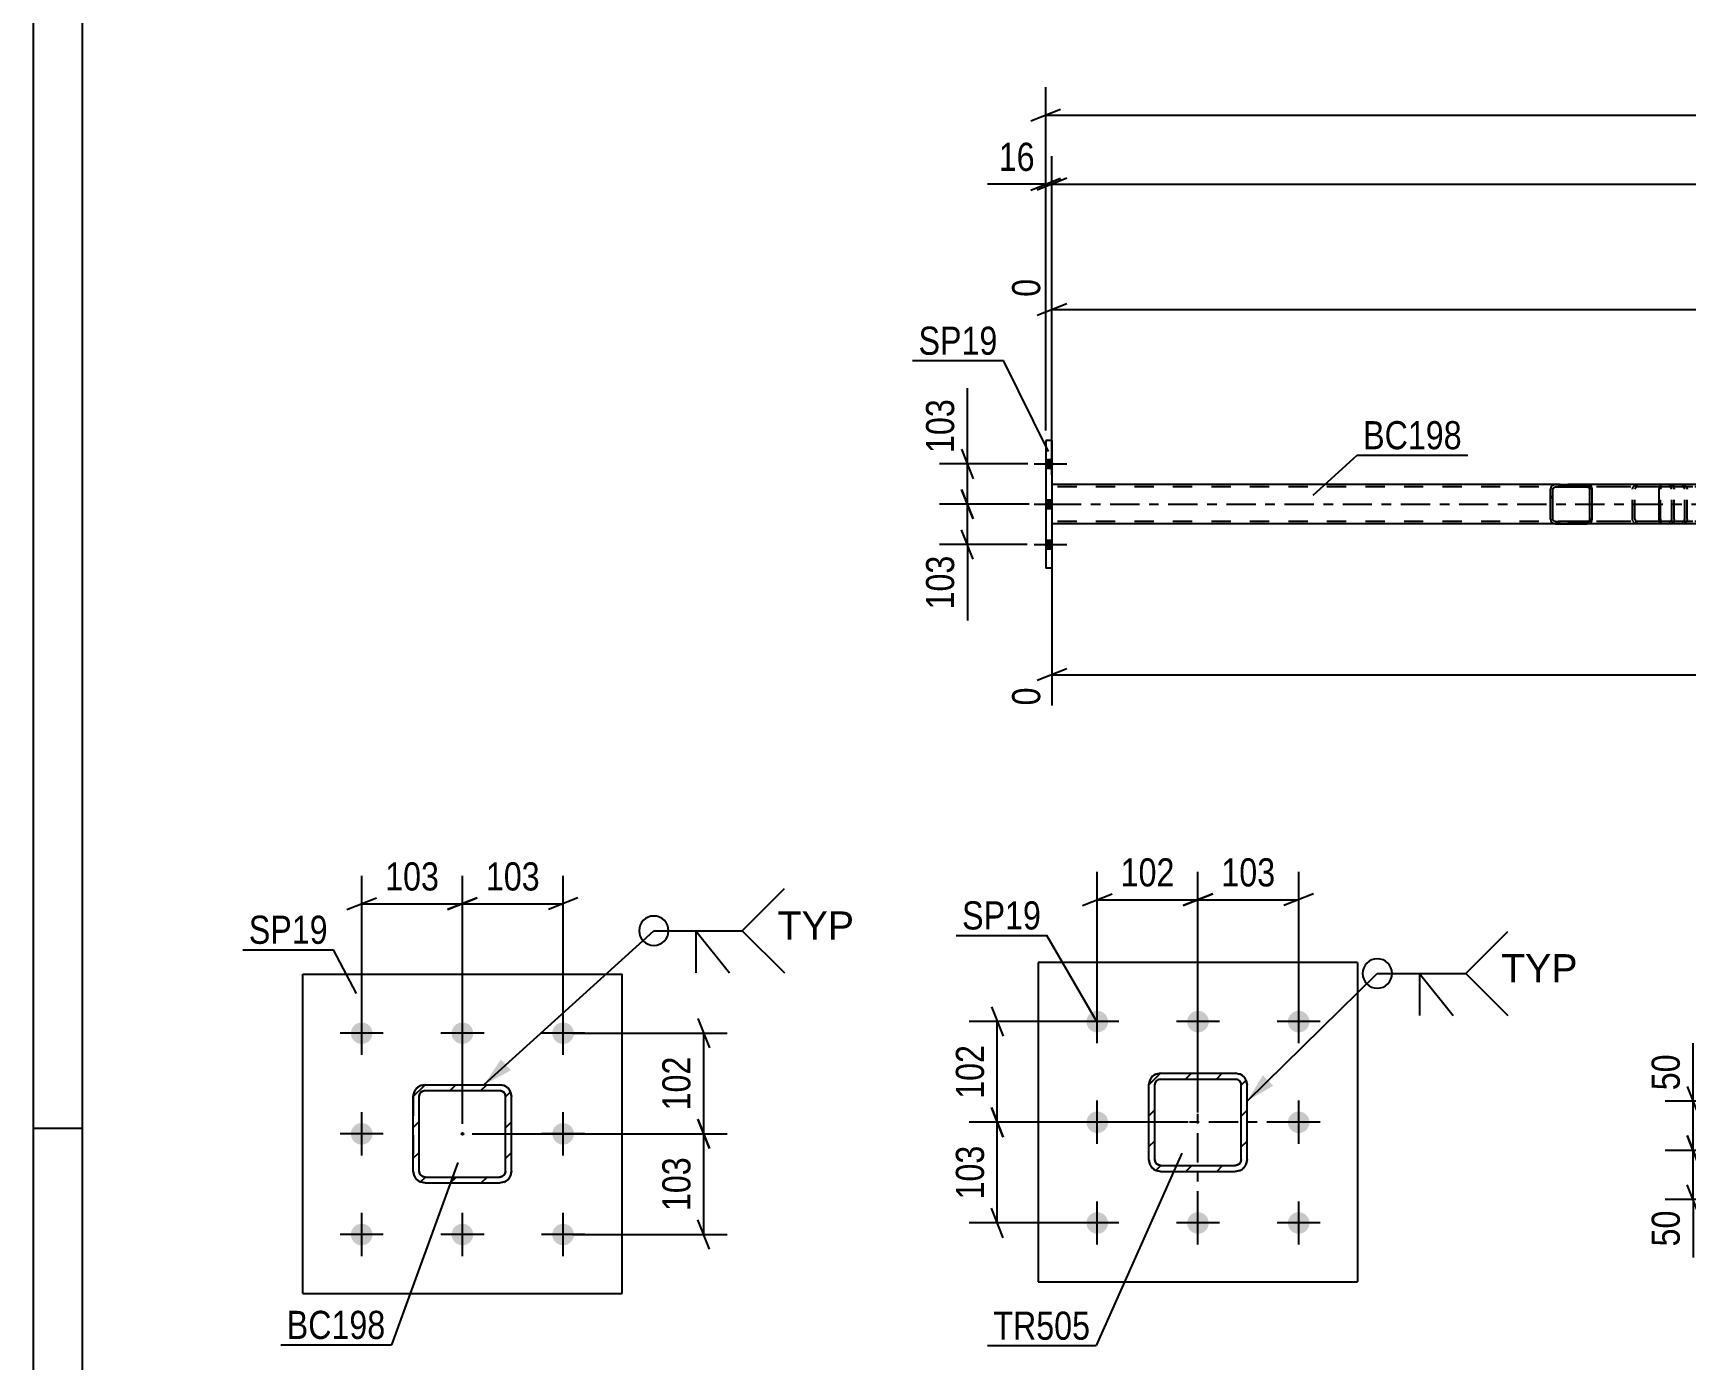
# Model space of a CAD drawing. Header units: millimetres. Extents: x 0 to 841, y 0 to 594.
# Drawn here: x 0 to 168.2, y 125.5 to 260.5 of the extents above; entities that cross this region are included whole.
import ezdxf

# ---------------------------------------------------------------- set-up
doc = ezdxf.new("R2010")
doc.units = ezdxf.units.MM
doc.linetypes.add('DXK_LINE_DOT2', pattern=[3.9198, 1.9599, -1.9599])
doc.linetypes.add('DXK_LINE_DOT3', pattern=[5.9187, 2.979, -0.9799, 0.9799, -0.9799])
doc.styles.add('Arial', font='ARIAL.TTF', dxfattribs={"height": 0.2})
doc.styles.add('Arial Narrow', font='ARIALN.TTF', dxfattribs={"height": 0.2})

# ---------------------------------------------------------------- blocks, each defined once
blk = doc.blocks.new('Unknown-122573795-1133')
at = {"color": 5, "linetype": 'Continuous'}
for p, q in [((0, 594), (0, 0)), ((5, 589), (5, 5)), ((5, 149), (0, 149))]:
    blk.add_line(p, q, dxfattribs=at)
blk = doc.blocks.new('Bolt-122573795-6819 - 6736')
at = {"linetype": 'Continuous'}
for points in [[(108.32, 158.8, -1), (108.32, 161, -1)], [(118.57, 158.8, -1), (118.57, 161, -1)], [(128.82, 158.8, -1), (128.82, 161, -1)], [(108.32, 148.55, -1), (108.32, 150.75, -1)], [(128.82, 148.55, -1), (128.82, 150.75, -1)], [(108.32, 138.3, -1), (108.32, 140.5, -1)], [(118.57, 138.3, -1), (118.57, 140.5, -1)], [(128.82, 138.3, -1), (128.82, 140.5, -1)]]:
    blk.add_hatch(color=1, dxfattribs=at).paths.add_polyline_path(points)
at = {"color": 1, "linetype": 'Continuous'}
for p, q in [((108.32, 157.7), (108.32, 162.1)), ((118.57, 157.7), (118.57, 162.1)), ((128.82, 157.7), (128.82, 162.1)), ((110.52, 159.9), (106.12, 159.9)), ((120.77, 159.9), (116.37, 159.9)), ((131.02, 159.9), (126.62, 159.9)), ((108.32, 147.45), (108.32, 151.85)), ((128.82, 147.45), (128.82, 151.85)), ((110.52, 149.65), (106.12, 149.65)), ((131.02, 149.65), (126.62, 149.65)), ((108.32, 137.2), (108.32, 141.6)), ((118.57, 137.2), (118.57, 141.6)), ((128.82, 137.2), (128.82, 141.6)), ((110.52, 139.4), (106.12, 139.4)), ((120.77, 139.4), (116.37, 139.4)), ((131.02, 139.4), (126.62, 139.4))]:
    blk.add_line(p, q, dxfattribs=at)
blk = doc.blocks.new('Part-122573795-6775 - 6736')
at = {"linetype": 'Continuous'}
h = blk.add_hatch(dxfattribs=at)
h.set_pattern_fill('', scale=0.7, style=0, pattern_type=0)
h.set_pattern_definition([(45, (114.7653, 154.6534), (-1.57154, 1.57154), [])])
h.paths.add_polyline_path([(122.37, 154.65), (114.77, 154.65), (114.31, 154.56), (113.92, 154.3), (113.66, 153.91), (113.57, 153.45), (113.57, 145.85), (113.66, 145.39), (113.92, 145), (114.31, 144.74), (114.77, 144.65), (122.37, 144.65), (122.82, 144.74), (123.21, 145), (123.47, 145.39), (123.57, 145.85), (123.57, 153.45), (123.47, 153.91), (123.21, 154.3), (122.82, 154.56)])
h.paths.add_polyline_path([(122.92, 153.68), (122.97, 153.45), (122.97, 145.85), (122.92, 145.62), (122.79, 145.43), (122.59, 145.3), (122.37, 145.25), (114.77, 145.25), (114.54, 145.3), (114.34, 145.43), (114.21, 145.62), (114.17, 145.85), (114.17, 153.45), (114.21, 153.68), (114.34, 153.88), (114.54, 154.01), (114.77, 154.05), (122.37, 154.05), (122.59, 154.01), (122.79, 153.88)])
at = {"color": 7, "linetype": 'DXK_LINE_DOT3'}
for p, q in [((118.57, 139.65), (118.57, 159.65)), ((128.57, 149.65), (108.57, 149.65))]:
    blk.add_line(p, q, dxfattribs=at)
at = {"color": 7, "linetype": 'DXK_LINE_DOT2'}
for p, q in [((113.57, 153.45), (113.66, 153.91)), ((113.57, 145.85), (113.57, 153.45)), ((114.21, 153.68), (114.17, 153.45)), ((114.17, 145.85), (114.17, 153.45)), ((114.34, 153.88), (114.21, 153.68)), ((114.31, 154.56), (114.77, 154.65)), ((114.54, 154.01), (114.34, 153.88)), ((114.77, 154.05), (114.54, 154.01)), ((114.77, 154.65), (122.37, 154.65)), ((114.77, 154.05), (122.37, 154.05)), ((122.37, 154.65), (122.82, 154.56)), ((122.59, 154.01), (122.37, 154.05)), ((122.79, 153.88), (122.59, 154.01)), ((122.92, 153.68), (122.79, 153.88)), ((122.97, 153.45), (122.92, 153.68)), ((122.97, 145.85), (122.97, 153.45)), ((123.47, 153.91), (123.57, 153.45)), ((123.57, 145.85), (123.57, 153.45)), ((113.66, 145.39), (113.57, 145.85)), ((114.17, 145.85), (114.21, 145.62)), ((114.21, 145.62), (114.34, 145.43)), ((114.77, 144.65), (114.31, 144.74)), ((114.34, 145.43), (114.54, 145.3)), ((114.54, 145.3), (114.77, 145.25)), ((114.77, 145.25), (122.37, 145.25)), ((122.37, 145.25), (122.59, 145.3)), ((122.82, 144.74), (122.37, 144.65)), ((122.59, 145.3), (122.79, 145.43)), ((122.79, 145.43), (122.92, 145.62)), ((122.92, 145.62), (122.97, 145.85)), ((123.57, 145.85), (123.47, 145.39)), ((114.77, 144.65), (122.37, 144.65))]:
    blk.add_line(p, q, dxfattribs=at)
at = {"color": 2, "linetype": 'Continuous'}
for p, q in [((113.66, 153.91), (113.57, 153.45)), ((113.57, 145.85), (113.57, 153.45)), ((114.17, 153.45), (114.21, 153.68)), ((114.17, 145.85), (114.17, 153.45)), ((114.21, 153.68), (114.34, 153.88)), ((114.77, 154.65), (114.31, 154.56)), ((114.34, 153.88), (114.54, 154.01)), ((114.54, 154.01), (114.77, 154.05)), ((114.77, 154.65), (122.37, 154.65)), ((114.77, 154.05), (122.37, 154.05)), ((122.82, 154.56), (122.37, 154.65)), ((122.37, 154.05), (122.59, 154.01)), ((122.59, 154.01), (122.79, 153.88)), ((122.79, 153.88), (122.92, 153.68)), ((122.92, 153.68), (122.97, 153.45)), ((122.97, 145.85), (122.97, 153.45)), ((123.57, 153.45), (123.47, 153.91)), ((123.57, 145.85), (123.57, 153.45)), ((113.57, 145.85), (113.66, 145.39)), ((114.21, 145.62), (114.17, 145.85)), ((114.34, 145.43), (114.21, 145.62)), ((114.31, 144.74), (114.77, 144.65)), ((114.54, 145.3), (114.34, 145.43)), ((114.77, 145.25), (114.54, 145.3)), ((114.77, 145.25), (122.37, 145.25)), ((122.59, 145.3), (122.37, 145.25)), ((122.37, 144.65), (122.82, 144.74)), ((122.79, 145.43), (122.59, 145.3)), ((122.92, 145.62), (122.79, 145.43)), ((122.97, 145.85), (122.92, 145.62)), ((123.47, 145.39), (123.57, 145.85)), ((114.77, 144.65), (122.37, 144.65))]:
    blk.add_line(p, q, dxfattribs=at)
at = {"color": 7, "linetype": 'DXK_LINE_DOT2'}
for centre, start, end in [((114.77, 153.45), 112.5, 157.5), ((122.37, 153.45), 22.5, 67.5), ((114.77, 145.85), 202.5, 247.5), ((122.37, 145.85), 292.5, 337.5)]:
    blk.add_arc(centre, 1.2, start, end, dxfattribs=at)
at = {"color": 2, "linetype": 'Continuous'}
for centre, start, end in [((114.77, 153.45), 112.5, 157.5), ((122.37, 153.45), 22.5, 67.5), ((114.77, 145.85), 202.5, 247.5), ((122.37, 145.85), 292.5, 337.5)]:
    blk.add_arc(centre, 1.2, start, end, dxfattribs=at)
blk = doc.blocks.new('Part-122573795-6868 - 6736')
at = {"color": 2, "linetype": 'Continuous'}
for p, q in [((134.82, 165.9), (102.32, 165.9)), ((102.32, 165.9), (102.32, 133.4)), ((134.82, 165.9), (134.82, 133.4)), ((102.32, 133.4), (134.82, 133.4))]:
    blk.add_line(p, q, dxfattribs=at)
blk = doc.blocks.new('Part-122573795-2790 - 2759')
at = {"color": 2, "linetype": 'Continuous'}
for p, q in [((154.96, 214.57), (103.71, 214.57)), ((154.96, 210.57), (103.71, 210.57))]:
    blk.add_line(p, q, dxfattribs=at)
at = {"color": 7, "linetype": 'DXK_LINE_DOT2'}
for p, q in [((103.71, 214.57), (103.71, 210.57)), ((772.59, 214.33), (103.71, 214.33)), ((175.02, 214.57), (154.96, 214.57)), ((772.59, 210.81), (103.71, 210.81)), ((175.02, 210.57), (154.96, 210.57))]:
    blk.add_line(p, q, dxfattribs=at)
at = {"color": 7, "linetype": 'DXK_LINE_DOT3'}
blk.add_line((103.71, 212.57), (772.59, 212.57), dxfattribs=at)
blk = doc.blocks.new('Part-122573795-2824 - 2759')
at = {"linetype": 'Continuous'}
h = blk.add_hatch(dxfattribs=at)
h.set_pattern_fill('', scale=0.7, style=0, pattern_type=0)
h.set_pattern_definition([(45, (158.6644, 214.2696), (-1.57154, 1.57154), [])])
h.paths.add_polyline_path([(158.7, 214.09), (158.66, 214.27), (158.55, 214.43), (158.39, 214.53), (158.19, 214.57), (154.96, 214.57), (154.76, 214.53), (154.6, 214.43), (154.49, 214.27), (154.45, 214.09), (154.45, 211.05), (154.49, 210.86), (154.6, 210.71), (154.76, 210.6), (154.96, 210.57), (158.19, 210.57), (158.39, 210.6), (158.55, 210.71), (158.66, 210.86), (158.7, 211.05)])
h.paths.add_polyline_path([(158.43, 210.95), (158.37, 210.88), (158.29, 210.82), (158.19, 210.81), (154.96, 210.81), (154.86, 210.82), (154.78, 210.88), (154.72, 210.95), (154.7, 211.05), (154.7, 214.09), (154.72, 214.18), (154.78, 214.26), (154.86, 214.31), (154.96, 214.33), (158.19, 214.33), (158.29, 214.31), (158.37, 214.26), (158.43, 214.18), (158.45, 214.09), (158.45, 211.05)])
at = {"color": 2, "linetype": 'Continuous'}
for p, q in [((154.49, 214.27), (154.45, 214.09)), ((154.45, 211.05), (154.45, 214.09)), ((154.7, 214.09), (154.72, 214.18)), ((154.7, 211.05), (154.7, 214.09)), ((154.72, 214.18), (154.78, 214.26)), ((154.96, 214.57), (154.76, 214.53)), ((154.78, 214.26), (154.86, 214.31)), ((154.86, 214.31), (154.96, 214.33)), ((154.96, 214.57), (158.19, 214.57)), ((154.96, 214.33), (158.19, 214.33)), ((165.78, 214.57), (158.19, 214.57)), ((158.39, 214.53), (158.19, 214.57)), ((158.19, 214.33), (158.29, 214.31)), ((158.29, 214.31), (158.37, 214.26)), ((158.37, 214.26), (158.43, 214.18)), ((158.43, 214.18), (158.45, 214.09)), ((158.45, 211.05), (158.45, 214.09)), ((158.7, 214.09), (158.66, 214.27)), ((158.7, 211.05), (158.7, 214.09)), ((154.45, 211.05), (154.49, 210.86)), ((154.72, 210.95), (154.7, 211.05)), ((154.78, 210.88), (154.72, 210.95)), ((154.76, 210.6), (154.96, 210.57)), ((154.86, 210.82), (154.78, 210.88)), ((154.96, 210.81), (154.86, 210.82)), ((154.96, 210.81), (158.19, 210.81)), ((154.96, 210.57), (158.19, 210.57)), ((158.29, 210.82), (158.19, 210.81)), ((158.19, 210.57), (158.39, 210.6)), ((165.78, 210.57), (158.19, 210.57)), ((158.37, 210.88), (158.29, 210.82)), ((158.43, 210.95), (158.37, 210.88)), ((158.45, 211.05), (158.43, 210.95)), ((158.66, 210.86), (158.7, 211.05))]:
    blk.add_line(p, q, dxfattribs=at)
at = {"color": 7, "linetype": 'DXK_LINE_DOT2'}
for p, q in [((158.19, 214.57), (154.96, 214.57)), ((166.54, 214.33), (154.96, 214.33)), ((162.8, 214.09), (162.83, 214.27)), ((162.8, 211.05), (162.8, 214.09)), ((163.07, 214.18), (163.05, 214.09)), ((163.05, 211.05), (163.05, 214.09)), ((163.13, 214.26), (163.07, 214.18)), ((163.11, 214.53), (163.31, 214.57)), ((163.21, 214.31), (163.13, 214.26)), ((163.31, 214.33), (163.21, 214.31)), ((166.54, 214.57), (163.31, 214.57)), ((166.54, 214.57), (166.74, 214.53)), ((166.64, 214.31), (166.54, 214.33)), ((166.72, 214.26), (166.64, 214.31)), ((166.78, 214.18), (166.72, 214.26)), ((166.8, 214.09), (166.78, 214.18)), ((166.8, 211.05), (166.8, 214.09)), ((167.01, 214.27), (167.05, 214.09)), ((167.05, 211.05), (167.05, 214.09)), ((166.54, 210.81), (154.96, 210.81)), ((158.19, 210.57), (154.96, 210.57)), ((162.83, 210.86), (162.8, 211.05)), ((163.05, 211.05), (163.07, 210.95)), ((163.07, 210.95), (163.13, 210.88)), ((163.31, 210.57), (163.11, 210.6)), ((163.13, 210.88), (163.21, 210.82)), ((163.21, 210.82), (163.31, 210.81)), ((166.54, 210.57), (163.31, 210.57)), ((166.54, 210.81), (166.64, 210.82)), ((166.74, 210.6), (166.54, 210.57)), ((166.64, 210.82), (166.72, 210.88)), ((166.72, 210.88), (166.78, 210.95)), ((166.78, 210.95), (166.8, 211.05)), ((167.05, 211.05), (167.01, 210.86))]:
    blk.add_line(p, q, dxfattribs=at)
at = {"color": 2, "linetype": 'Continuous'}
for centre, start, end in [((154.94, 214.07), 110.7584, 155.6801), ((158.21, 214.07), 24.32, 69.2417), ((154.94, 211.07), 204.32, 249.2417), ((158.21, 211.07), 290.7584, 335.6801)]:
    blk.add_arc(centre, 0.496, start, end, dxfattribs=at)
at = {"color": 7, "linetype": 'DXK_LINE_DOT2'}
for centre, start, end in [((163.29, 214.07), 110.7584, 155.6801), ((166.56, 214.07), 24.32, 69.2417), ((163.29, 211.07), 204.32, 249.2417), ((166.56, 211.07), 290.7584, 335.6801)]:
    blk.add_arc(centre, 0.496, start, end, dxfattribs=at)
blk = doc.blocks.new('Part-122573795-2825 - 2759')
at = {"linetype": 'Continuous'}
h = blk.add_hatch(dxfattribs=at)
h.set_pattern_fill('', scale=0.7, style=0, pattern_type=0)
h.set_pattern_definition([(45, (175.4818, 214.2696), (-1.57154, 1.57154), [])])
h.paths.add_polyline_path([(175.52, 214.09), (175.48, 214.27), (175.37, 214.43), (175.21, 214.53), (175.02, 214.57), (171.83, 214.57), (171.64, 214.53), (171.48, 214.43), (171.37, 214.27), (171.33, 214.09), (171.33, 211.05), (171.37, 210.86), (171.48, 210.71), (171.64, 210.6), (171.83, 210.57), (175.02, 210.57), (175.21, 210.6), (175.37, 210.71), (175.48, 210.86), (175.52, 211.05)])
h.paths.add_polyline_path([(175.25, 210.95), (175.2, 210.88), (175.11, 210.82), (175.02, 210.81), (171.83, 210.81), (171.74, 210.82), (171.66, 210.88), (171.6, 210.95), (171.58, 211.05), (171.58, 214.09), (171.6, 214.18), (171.66, 214.26), (171.74, 214.31), (171.83, 214.33), (175.02, 214.33), (175.11, 214.31), (175.2, 214.26), (175.25, 214.18), (175.27, 214.09), (175.27, 211.05)])
at = {"color": 2, "linetype": 'Continuous'}
for p, q in [((165.51, 214.09), (165.53, 214.27)), ((165.51, 211.05), (165.51, 214.09)), ((165.53, 214.27), (165.58, 214.43)), ((165.58, 214.43), (165.67, 214.53)), ((165.67, 214.53), (165.78, 214.57)), ((171.83, 214.57), (165.78, 214.57)), ((171.37, 214.27), (171.33, 214.09)), ((171.33, 211.05), (171.33, 214.09)), ((171.58, 214.09), (171.6, 214.18)), ((171.58, 211.05), (171.58, 214.09)), ((171.6, 214.18), (171.66, 214.26)), ((171.83, 214.57), (171.64, 214.53)), ((171.66, 214.26), (171.74, 214.31)), ((171.74, 214.31), (171.83, 214.33)), ((171.83, 214.57), (175.02, 214.57)), ((171.83, 214.33), (175.02, 214.33)), ((175.21, 214.53), (175.02, 214.57)), ((175.02, 214.33), (175.11, 214.31)), ((175.11, 214.31), (175.2, 214.26)), ((175.2, 214.26), (175.25, 214.18)), ((175.25, 214.18), (175.27, 214.09)), ((175.27, 211.05), (175.27, 214.09)), ((175.52, 214.09), (175.48, 214.27)), ((175.52, 211.05), (175.52, 214.09)), ((165.53, 210.86), (165.51, 211.05)), ((165.58, 210.71), (165.53, 210.86)), ((165.67, 210.6), (165.58, 210.71)), ((165.78, 210.57), (165.67, 210.6)), ((171.83, 210.57), (165.78, 210.57)), ((171.33, 211.05), (171.37, 210.86)), ((171.6, 210.95), (171.58, 211.05)), ((171.66, 210.88), (171.6, 210.95)), ((171.64, 210.6), (171.83, 210.57)), ((171.74, 210.82), (171.66, 210.88)), ((171.83, 210.81), (171.74, 210.82)), ((171.83, 210.81), (175.02, 210.81)), ((171.83, 210.57), (175.02, 210.57)), ((175.11, 210.82), (175.02, 210.81)), ((175.02, 210.57), (175.21, 210.6)), ((175.2, 210.88), (175.11, 210.82)), ((175.25, 210.95), (175.2, 210.88)), ((175.27, 211.05), (175.25, 210.95)), ((175.48, 210.86), (175.52, 211.05))]:
    blk.add_line(p, q, dxfattribs=at)
at = {"color": 7, "linetype": 'DXK_LINE_DOT2'}
for p, q in [((165.65, 214.18), (165.64, 214.09)), ((165.64, 211.05), (165.64, 214.09)), ((165.68, 214.26), (165.65, 214.18)), ((165.72, 214.31), (165.68, 214.26)), ((165.78, 214.33), (165.72, 214.31)), ((175.02, 214.33), (165.78, 214.33)), ((167.05, 214.33), (167.05, 214.57)), ((167.87, 214.57), (168.06, 214.53)), ((167.96, 214.31), (167.87, 214.33)), ((168.04, 214.26), (167.96, 214.31)), ((168.1, 214.18), (168.04, 214.26)), ((168.12, 214.09), (168.1, 214.18)), ((168.12, 211.05), (168.12, 214.09)), ((168.33, 214.27), (168.37, 214.09)), ((168.37, 211.05), (168.37, 214.09)), ((175.02, 214.57), (171.83, 214.57)), ((165.64, 211.05), (165.65, 210.95)), ((165.65, 210.95), (165.68, 210.88)), ((165.68, 210.88), (165.72, 210.82)), ((165.72, 210.82), (165.78, 210.81)), ((175.02, 210.81), (165.78, 210.81)), ((167.05, 210.57), (167.05, 210.81)), ((167.87, 210.81), (167.96, 210.82)), ((168.06, 210.6), (167.87, 210.57)), ((167.96, 210.82), (168.04, 210.88)), ((168.04, 210.88), (168.1, 210.95)), ((168.1, 210.95), (168.12, 211.05)), ((168.37, 211.05), (168.33, 210.86)), ((175.02, 210.57), (171.83, 210.57))]:
    blk.add_line(p, q, dxfattribs=at)
for centre, start, end in [((167.88, 214.07), 23.8494, 68.8059), ((167.88, 211.06), 291.1941, 336.1506)]:
    blk.add_arc(centre, 0.492, start, end, dxfattribs=at)
at = {"color": 2, "linetype": 'Continuous'}
for centre, start, end in [((171.82, 214.07), 111.1941, 156.1506), ((175.03, 214.07), 23.8494, 68.8059), ((171.82, 211.06), 203.8494, 248.8059), ((175.03, 211.06), 291.1941, 336.1506)]:
    blk.add_arc(centre, 0.492, start, end, dxfattribs=at)
blk = doc.blocks.new('Part-122573795-2874 - 2759')
at = {"color": 2, "linetype": 'Continuous'}
for p, q in [((103.71, 219.07), (103.07, 219.07)), ((103.07, 219.07), (103.07, 206.07)), ((103.71, 219.07), (103.71, 206.07)), ((103.71, 206.07), (103.07, 206.07))]:
    blk.add_line(p, q, dxfattribs=at)
blk = doc.blocks.new('Bolt-122573795-2875 - 2759')
at = {"linetype": 'Continuous'}
for points in [[(103.71, 216.23), (103.71, 217.11), (103.07, 217.11), (103.07, 216.23)], [(103.71, 216.23), (103.71, 217.11), (103.07, 217.11), (103.07, 216.23)], [(103.71, 216.23), (103.71, 217.11), (103.07, 217.11), (103.07, 216.23)], [(103.71, 212.13), (103.71, 213.01), (103.07, 213.01), (103.07, 212.13)], [(103.71, 212.13), (103.71, 213.01), (103.07, 213.01), (103.07, 212.13)], [(103.71, 208.03), (103.71, 208.91), (103.07, 208.91), (103.07, 208.03)], [(103.71, 208.03), (103.71, 208.91), (103.07, 208.91), (103.07, 208.03)], [(103.71, 208.03), (103.71, 208.91), (103.07, 208.91), (103.07, 208.03)]]:
    blk.add_hatch(color=1, dxfattribs=at).paths.add_polyline_path(points)
at = {"color": 1, "linetype": 'Continuous'}
for p, q in [((103.07, 217.11), (103.71, 217.11)), ((103.07, 217.11), (103.71, 217.11)), ((103.07, 217.11), (103.71, 217.11)), ((101.91, 216.67), (105.23, 216.67)), ((101.91, 216.67), (105.23, 216.67)), ((101.91, 216.67), (105.23, 216.67)), ((103.07, 216.23), (103.71, 216.23)), ((103.07, 216.23), (103.71, 216.23)), ((103.07, 216.23), (103.71, 216.23)), ((101.91, 212.57), (105.23, 212.57)), ((101.91, 212.57), (105.23, 212.57)), ((103.07, 213.01), (103.71, 213.01)), ((103.07, 213.01), (103.71, 213.01)), ((103.07, 212.13), (103.71, 212.13)), ((103.07, 212.13), (103.71, 212.13)), ((103.07, 208.91), (103.71, 208.91)), ((103.07, 208.91), (103.71, 208.91)), ((103.07, 208.91), (103.71, 208.91)), ((101.91, 208.47), (105.23, 208.47)), ((101.91, 208.47), (105.23, 208.47)), ((101.91, 208.47), (105.23, 208.47)), ((103.07, 208.03), (103.71, 208.03)), ((103.07, 208.03), (103.71, 208.03)), ((103.07, 208.03), (103.71, 208.03))]:
    blk.add_line(p, q, dxfattribs=at)
blk = doc.blocks.new('Part-122573795-1739 - 1680')
at = {"color": 2, "linetype": 'Continuous'}
for p, q in [((27.45, 132.22), (27.45, 164.72)), ((27.45, 164.72), (59.95, 164.72)), ((59.95, 132.22), (59.95, 164.72)), ((27.45, 132.22), (59.95, 132.22))]:
    blk.add_line(p, q, dxfattribs=at)
blk = doc.blocks.new('Bolt-122573795-1723 - 1680')
at = {"linetype": 'Continuous'}
for points in [[(33.45, 157.62, -1), (33.45, 159.82, -1)], [(43.7, 157.62, -1), (43.7, 159.82, -1)], [(53.95, 157.62, -1), (53.95, 159.82, -1)], [(33.45, 147.37, -1), (33.45, 149.57, -1)], [(53.95, 147.37, -1), (53.95, 149.57, -1)], [(33.45, 137.12, -1), (33.45, 139.32, -1)], [(43.7, 137.12, -1), (43.7, 139.32, -1)], [(53.95, 137.12, -1), (53.95, 139.32, -1)]]:
    blk.add_hatch(color=1, dxfattribs=at).paths.add_polyline_path(points)
at = {"color": 1, "linetype": 'Continuous'}
for p, q in [((33.45, 156.52), (33.45, 160.92)), ((43.7, 156.52), (43.7, 160.92)), ((53.95, 156.52), (53.95, 160.92)), ((35.65, 158.72), (31.25, 158.72)), ((45.9, 158.72), (41.5, 158.72)), ((56.15, 158.72), (51.75, 158.72)), ((33.45, 146.27), (33.45, 150.67)), ((53.95, 146.27), (53.95, 150.67)), ((35.65, 148.47), (31.25, 148.47)), ((56.15, 148.47), (51.75, 148.47)), ((33.45, 136.02), (33.45, 140.42)), ((43.7, 136.02), (43.7, 140.42)), ((53.95, 136.02), (53.95, 140.42)), ((35.65, 138.22), (31.25, 138.22)), ((45.9, 138.22), (41.5, 138.22)), ((56.15, 138.22), (51.75, 138.22))]:
    blk.add_line(p, q, dxfattribs=at)
blk = doc.blocks.new('Part-122573795-1799 - 1680')
at = {"linetype": 'Continuous'}
h = blk.add_hatch(dxfattribs=at)
h.set_pattern_fill('', scale=0.7, style=0, pattern_type=0)
h.set_pattern_definition([(45, (39.903, 153.4741), (-1.57154, 1.57154), [])])
h.paths.add_polyline_path([(47.5, 153.47), (39.9, 153.47), (39.44, 153.38), (39.05, 153.12), (38.79, 152.73), (38.7, 152.27), (38.7, 144.67), (38.79, 144.21), (39.05, 143.83), (39.44, 143.57), (39.9, 143.47), (47.5, 143.47), (47.96, 143.57), (48.35, 143.83), (48.61, 144.21), (48.7, 144.67), (48.7, 152.27), (48.61, 152.73), (48.35, 153.12), (47.96, 153.38)])
h.paths.add_polyline_path([(48.06, 152.5), (48.1, 152.27), (48.1, 144.67), (48.06, 144.44), (47.93, 144.25), (47.73, 144.12), (47.5, 144.07), (39.9, 144.07), (39.67, 144.12), (39.48, 144.25), (39.35, 144.44), (39.3, 144.67), (39.3, 152.27), (39.35, 152.5), (39.48, 152.7), (39.67, 152.83), (39.9, 152.87), (47.5, 152.87), (47.73, 152.83), (47.93, 152.7)])
blk.add_hatch(color=30, dxfattribs=at).paths.add_polyline_path([(43.7, 148.37, -1), (43.7, 148.57, -1)])
at = {"color": 7, "linetype": 'DXK_LINE_DOT2'}
for p, q in [((39.44, 153.38), (39.9, 153.47)), ((39.9, 153.47), (47.5, 153.47)), ((47.5, 153.47), (47.96, 153.38)), ((38.7, 152.27), (38.79, 152.73)), ((38.7, 152.27), (38.7, 144.67)), ((39.35, 152.5), (39.3, 152.27)), ((39.3, 144.67), (39.3, 152.27)), ((39.48, 152.7), (39.35, 152.5)), ((39.67, 152.83), (39.48, 152.7)), ((39.9, 152.87), (39.67, 152.83)), ((39.9, 152.87), (47.5, 152.87)), ((47.73, 152.83), (47.5, 152.87)), ((47.93, 152.7), (47.73, 152.83)), ((48.06, 152.5), (47.93, 152.7)), ((48.1, 152.27), (48.06, 152.5)), ((48.1, 144.67), (48.1, 152.27)), ((48.61, 152.73), (48.7, 152.27)), ((48.7, 144.67), (48.7, 152.27)), ((38.79, 144.21), (38.7, 144.67)), ((39.3, 144.67), (39.35, 144.44)), ((39.35, 144.44), (39.48, 144.25)), ((39.9, 143.47), (39.44, 143.57)), ((39.48, 144.25), (39.67, 144.12)), ((39.67, 144.12), (39.9, 144.07)), ((39.9, 144.07), (47.5, 144.07)), ((39.9, 143.47), (47.5, 143.47)), ((47.5, 144.07), (47.73, 144.12)), ((47.96, 143.57), (47.5, 143.47)), ((47.73, 144.12), (47.93, 144.25)), ((47.93, 144.25), (48.06, 144.44)), ((48.06, 144.44), (48.1, 144.67)), ((48.7, 144.67), (48.61, 144.21))]:
    blk.add_line(p, q, dxfattribs=at)
at = {"color": 2, "linetype": 'Continuous'}
for p, q in [((39.9, 153.47), (39.44, 153.38)), ((39.9, 153.47), (39.9, 153.47)), ((39.9, 153.47), (47.5, 153.47)), ((47.5, 153.47), (47.5, 153.47)), ((47.96, 153.38), (47.5, 153.47)), ((38.79, 152.73), (38.7, 152.27)), ((38.7, 152.27), (38.7, 152.27)), ((38.7, 144.67), (38.7, 152.27)), ((39.3, 152.27), (39.35, 152.5)), ((39.3, 152.27), (39.3, 152.27)), ((39.3, 144.67), (39.3, 152.27)), ((39.35, 152.5), (39.48, 152.7)), ((39.48, 152.7), (39.67, 152.83)), ((39.67, 152.83), (39.9, 152.87)), ((39.9, 152.87), (39.9, 152.87)), ((39.9, 152.87), (47.5, 152.87)), ((47.5, 152.87), (47.5, 152.87)), ((47.5, 152.87), (47.73, 152.83)), ((47.73, 152.83), (47.93, 152.7)), ((47.93, 152.7), (48.06, 152.5)), ((48.06, 152.5), (48.1, 152.27)), ((48.1, 152.27), (48.1, 152.27)), ((48.1, 144.67), (48.1, 152.27)), ((48.7, 152.27), (48.61, 152.73)), ((48.7, 152.27), (48.7, 152.27)), ((48.7, 144.67), (48.7, 152.27)), ((38.7, 144.67), (38.7, 144.67)), ((38.7, 144.67), (38.79, 144.21)), ((39.3, 144.67), (39.3, 144.67)), ((39.35, 144.44), (39.3, 144.67)), ((39.48, 144.25), (39.35, 144.44)), ((39.44, 143.57), (39.9, 143.47)), ((39.67, 144.12), (39.48, 144.25)), ((39.9, 144.07), (39.67, 144.12)), ((39.9, 144.07), (39.9, 144.07)), ((39.9, 144.07), (47.5, 144.07)), ((39.9, 143.47), (39.9, 143.47)), ((39.9, 143.47), (47.5, 143.47)), ((47.73, 144.12), (47.5, 144.07)), ((47.5, 144.07), (47.5, 144.07)), ((47.5, 143.47), (47.96, 143.57)), ((47.5, 143.47), (47.5, 143.47)), ((47.93, 144.25), (47.73, 144.12)), ((48.06, 144.44), (47.93, 144.25)), ((48.1, 144.67), (48.06, 144.44)), ((48.1, 144.67), (48.1, 144.67)), ((48.61, 144.21), (48.7, 144.67)), ((48.7, 144.67), (48.7, 144.67))]:
    blk.add_line(p, q, dxfattribs=at)
at = {"color": 7, "linetype": 'DXK_LINE_DOT3'}
blk.add_line((43.7, 148.47), (43.7, 148.47), dxfattribs=at)
at = {"color": 30, "linetype": 'DXK_LINE_DOT3'}
blk.add_line((43.7, 148.47), (43.7, 148.47), dxfattribs=at)
at = {"color": 30, "linetype": 'Continuous'}
blk.add_circle((43.7, 148.47), 0.1, dxfattribs=at)
at = {"color": 7, "linetype": 'DXK_LINE_DOT2'}
for centre, start, end in [((39.9, 152.27), 112.5, 157.5), ((47.5, 152.27), 22.5, 67.5), ((39.9, 144.67), 202.5, 247.5), ((47.5, 144.67), 292.5, 337.5)]:
    blk.add_arc(centre, 1.2, start, end, dxfattribs=at)
at = {"color": 2, "linetype": 'Continuous'}
for centre, start, end in [((39.9, 152.27), 112.5, 157.5), ((47.5, 152.27), 22.5, 67.5), ((39.9, 144.67), 202.5, 247.5), ((47.5, 144.67), 292.5, 337.5)]:
    blk.add_arc(centre, 1.2, start, end, dxfattribs=at)
blk = doc.blocks.new('StraightDimension-122573795-6901 - 6736')
at = {"color": 7, "linetype": 'Continuous'}
for p, q in [((97.54, 151.15), (98.74, 148.15)), ((117.57, 149.65), (95.29, 149.65)), ((98.14, 139.4), (98.14, 149.65)), ((98.74, 137.9), (97.54, 140.9)), ((107.32, 139.4), (95.29, 139.4))]:
    blk.add_line(p, q, dxfattribs=at)
at = {"color": 0}
blk.add_wipeout([(97.39, 147.87), (93.19, 147.87), (93.19, 141.19), (97.39, 141.19)], dxfattribs=at)
at = {"color": 3, "style": 'Arial Narrow'}
blk.add_text('103', height=2.863, rotation=90.0002, dxfattribs=at).set_placement((96.79, 141.79))
blk = doc.blocks.new('StraightDimension-122573795-6918 - 6736')
at = {"color": 7, "linetype": 'Continuous'}
for p, q in [((107.32, 159.9), (95.29, 159.9)), ((97.54, 161.4), (98.74, 158.4)), ((98.14, 149.65), (98.14, 159.9)), ((98.74, 148.15), (97.54, 151.15)), ((117.57, 149.65), (95.29, 149.65))]:
    blk.add_line(p, q, dxfattribs=at)
at = {"color": 0}
blk.add_wipeout([(97.39, 158.12), (93.19, 158.12), (93.19, 151.44), (97.39, 151.44)], dxfattribs=at)
at = {"color": 3, "style": 'Arial Narrow'}
blk.add_text('102', height=2.863, rotation=90.0002, dxfattribs=at).set_placement((96.79, 152.04))
blk = doc.blocks.new('StraightDimension-122573795-6936 - 6736')
at = {"color": 7, "linetype": 'Continuous'}
for p, q in [((108.32, 160.9), (108.32, 175.16)), ((118.57, 150.65), (118.57, 175.16)), ((106.82, 171.71), (109.82, 172.91)), ((108.32, 172.31), (118.57, 172.31)), ((120.07, 172.91), (117.07, 171.71))]:
    blk.add_line(p, q, dxfattribs=at)
at = {"color": 0}
blk.add_wipeout([(116.78, 173.06), (116.78, 177.26), (110.1, 177.26), (110.1, 173.06)], dxfattribs=at)
at = {"color": 3, "style": 'Arial Narrow'}
blk.add_text('102', height=2.863, dxfattribs=at).set_placement((110.7, 173.66))
blk = doc.blocks.new('StraightDimension-122573795-6953 - 6736')
at = {"color": 7, "linetype": 'Continuous'}
for p, q in [((118.57, 150.65), (118.57, 175.16)), ((128.82, 160.9), (128.82, 175.16)), ((117.07, 171.71), (120.07, 172.91)), ((118.57, 172.31), (128.82, 172.31)), ((130.32, 172.91), (127.32, 171.71))]:
    blk.add_line(p, q, dxfattribs=at)
at = {"color": 0}
blk.add_wipeout([(127.03, 173.06), (127.03, 177.26), (120.35, 177.26), (120.35, 173.06)], dxfattribs=at)
at = {"color": 3, "style": 'Arial Narrow'}
blk.add_text('103', height=2.863, dxfattribs=at).set_placement((120.95, 173.66))
blk = doc.blocks.new('StraightDimension-122573795-3097 - 2759')
at = {"color": 7, "linetype": 'Continuous'}
for p, q in [((94.5, 214.07), (95.7, 211.07)), ((101.39, 212.57), (92.25, 212.57)), ((95.1, 208.47), (95.1, 212.57)), ((95.7, 206.97), (94.5, 209.97)), ((101.19, 208.47), (92.25, 208.47))]:
    blk.add_line(p, q, dxfattribs=at)
at = {"color": 0}
blk.add_wipeout([(94.35, 207.94), (90.15, 207.94), (90.15, 201.26), (94.35, 201.26)], dxfattribs=at)
at = {"color": 7, "linetype": 'Continuous'}
blk.add_line((95.1, 208.47), (95.1, 200.73), dxfattribs=at)
blk.add_line((95.1, 208.47), (95.1, 200.73), dxfattribs=at)
at = {"color": 3, "style": 'Arial Narrow'}
blk.add_text('103', height=2.863, rotation=90.0002, dxfattribs=at).set_placement((93.75, 201.86))
blk = doc.blocks.new('StraightDimension-122573795-3056 - 2759')
at = {"color": 7, "linetype": 'Continuous'}
for p, q in [((103.71, 209.57), (103.71, 192.09)), ((248.6, 201.17), (248.6, 186.6)), ((105.21, 195.82), (102.21, 194.62)), ((103.71, 195.22), (248.6, 195.22)), ((247.1, 194.62), (250.1, 195.82))]:
    blk.add_line(p, q, dxfattribs=at)
at = {"color": 0}
blk.add_wipeout([(180.41, 195.97), (180.41, 200.17), (171.9, 200.17), (171.9, 195.97)], dxfattribs=at)
at = {"color": 0, "linetype": 'Continuous'}
for points in [[(103.11, 194.52), (98.91, 194.52), (98.91, 191.49), (103.11, 191.49)], [(248, 194.52), (243.8, 194.52), (243.8, 186), (248, 186)]]:
    blk.add_wipeout(points, dxfattribs=at)
at = {"color": 3, "style": 'Arial Narrow'}
blk.add_text('3622', height=2.863, dxfattribs=at).set_placement((172.5, 196.57))
at = {"color": 3, "linetype": 'Continuous', "style": 'Arial Narrow'}
for s, height, p in [('0', 2.86, (102.51, 192.09)), ('3622', 2.863, (247.4, 186.6))]:
    blk.add_text(s, height=height, rotation=90.0002, dxfattribs=at).set_placement(p)
blk = doc.blocks.new('StraightDimension-122573795-3084 - 2759')
at = {"color": 7, "linetype": 'Continuous'}
for p, q in [((94.5, 218.17), (95.7, 215.17)), ((101.26, 216.67), (92.25, 216.67)), ((95.1, 212.57), (95.1, 216.67)), ((95.7, 211.07), (94.5, 214.07)), ((101.39, 212.57), (92.25, 212.57))]:
    blk.add_line(p, q, dxfattribs=at)
at = {"color": 0}
blk.add_wipeout([(94.35, 223.88), (90.15, 223.88), (90.15, 217.19), (94.35, 217.19)], dxfattribs=at)
at = {"color": 7, "linetype": 'Continuous'}
blk.add_line((95.1, 216.67), (95.1, 224.4), dxfattribs=at)
blk.add_line((95.1, 216.67), (95.1, 224.4), dxfattribs=at)
at = {"color": 3, "style": 'Arial Narrow'}
blk.add_text('103', height=2.863, rotation=90.0002, dxfattribs=at).set_placement((93.75, 217.79))
blk = doc.blocks.new('StraightDimension-122573795-3125 - 2759')
at = {"color": 7, "linetype": 'Continuous'}
for p, q in [((248.6, 223.97), (248.6, 241.01)), ((103.71, 215.57), (103.71, 235.52)), ((105.21, 232.99), (102.21, 231.79)), ((103.71, 232.39), (248.6, 232.39)), ((247.1, 231.79), (250.1, 232.99))]:
    blk.add_line(p, q, dxfattribs=at)
at = {"color": 0, "linetype": 'Continuous'}
for points in [[(248, 241.61), (243.8, 241.61), (243.8, 233.09), (248, 233.09)], [(103.11, 236.12), (98.91, 236.12), (98.91, 233.09), (103.11, 233.09)]]:
    blk.add_wipeout(points, dxfattribs=at)
at = {"color": 0}
blk.add_wipeout([(180.41, 233.14), (180.41, 237.34), (171.9, 237.34), (171.9, 233.14)], dxfattribs=at)
at = {"color": 3, "linetype": 'Continuous', "style": 'Arial Narrow'}
for s, height, p in [('3622', 2.863, (247.4, 233.69)), ('0', 2.86, (102.51, 233.69))]:
    blk.add_text(s, height=height, rotation=90.0002, dxfattribs=at).set_placement(p)
at = {"color": 3, "style": 'Arial Narrow'}
blk.add_text('3622', height=2.863, dxfattribs=at).set_placement((172.5, 233.74))
blk = doc.blocks.new('StraightDimension-122573795-3130 - 2759')
at = {"color": 7, "linetype": 'Continuous'}
for p, q in [((103.07, 220.07), (103.07, 255.02)), ((104.57, 252.77), (101.57, 251.57)), ((103.07, 252.17), (783.45, 252.17))]:
    blk.add_line(p, q, dxfattribs=at)
blk = doc.blocks.new('StraightDimension-122573795-3151 - 2759')
at = {"color": 7, "linetype": 'Continuous'}
for p, q in [((103.71, 220.07), (103.71, 248.01)), ((105.21, 245.76), (102.21, 244.56)), ((103.71, 245.16), (782.81, 245.16))]:
    blk.add_line(p, q, dxfattribs=at)
blk = doc.blocks.new('StraightDimension-122573795-3161 - 2759')
at = {"color": 7, "linetype": 'Continuous'}
for p, q in [((103.07, 220.07), (103.07, 248.01)), ((103.71, 220.07), (103.71, 248.01)), ((101.57, 244.56), (104.57, 245.76)), ((105.21, 245.76), (102.21, 244.56)), ((103.07, 245.16), (103.71, 245.16))]:
    blk.add_line(p, q, dxfattribs=at)
at = {"color": 0}
blk.add_wipeout([(102.54, 245.91), (102.54, 250.11), (97.69, 250.11), (97.69, 245.91)], dxfattribs=at)
at = {"color": 7, "linetype": 'Continuous'}
blk.add_line((103.07, 245.16), (97.16, 245.16), dxfattribs=at)
blk.add_line((103.07, 245.16), (97.16, 245.16), dxfattribs=at)
at = {"color": 3, "style": 'Arial Narrow'}
blk.add_text('16', height=2.863, dxfattribs=at).set_placement((98.29, 246.51))
blk = doc.blocks.new('StraightDimension-122573795-1911 - 1680')
at = {"color": 7, "linetype": 'Continuous'}
for p, q in [((67.66, 149.98), (68.86, 146.98)), ((44.7, 148.48), (70.66, 148.48)), ((68.26, 138.22), (68.26, 148.48)), ((68.86, 136.72), (67.66, 139.72)), ((54.95, 138.22), (70.66, 138.22))]:
    blk.add_line(p, q, dxfattribs=at)
at = {"color": 0}
blk.add_wipeout([(67.51, 146.69), (63.31, 146.69), (63.31, 140.01), (67.51, 140.01)], dxfattribs=at)
at = {"color": 3, "style": 'Arial Narrow'}
blk.add_text('103', height=2.863, rotation=90.0002, dxfattribs=at).set_placement((66.91, 140.61))
blk = doc.blocks.new('StraightDimension-122573795-1896 - 1680')
at = {"color": 7, "linetype": 'Continuous'}
for p, q in [((67.66, 160.22), (68.86, 157.22)), ((54.95, 158.72), (70.66, 158.72)), ((68.26, 148.48), (68.26, 158.72)), ((68.86, 146.98), (67.66, 149.98)), ((44.7, 148.48), (70.66, 148.48))]:
    blk.add_line(p, q, dxfattribs=at)
at = {"color": 0}
blk.add_wipeout([(67.51, 156.94), (63.31, 156.94), (63.31, 150.26), (67.51, 150.26)], dxfattribs=at)
at = {"color": 3, "style": 'Arial Narrow'}
blk.add_text('102', height=2.863, rotation=90.0002, dxfattribs=at).set_placement((66.91, 150.86))
blk = doc.blocks.new('StraightDimension-122573795-1865 - 1680')
at = {"color": 7, "linetype": 'Continuous'}
for p, q in [((43.7, 149.48), (43.7, 174.75)), ((53.95, 159.72), (53.95, 174.75)), ((42.2, 171.3), (45.2, 172.5)), ((43.7, 171.9), (53.95, 171.9)), ((55.45, 172.5), (52.45, 171.3))]:
    blk.add_line(p, q, dxfattribs=at)
at = {"color": 0}
blk.add_wipeout([(52.17, 172.65), (52.17, 176.85), (45.49, 176.85), (45.49, 172.65)], dxfattribs=at)
at = {"color": 3, "style": 'Arial Narrow'}
blk.add_text('103', height=2.863, dxfattribs=at).set_placement((46.09, 173.25))
blk = doc.blocks.new('StraightDimension-122573795-1881 - 1680')
at = {"color": 7, "linetype": 'Continuous'}
for p, q in [((33.45, 159.72), (33.45, 174.75)), ((43.7, 149.48), (43.7, 174.75)), ((31.95, 171.3), (34.95, 172.5)), ((33.45, 171.9), (43.7, 171.9)), ((45.2, 172.5), (42.2, 171.3))]:
    blk.add_line(p, q, dxfattribs=at)
at = {"color": 0}
blk.add_wipeout([(41.92, 172.65), (41.92, 176.85), (35.24, 176.85), (35.24, 172.65)], dxfattribs=at)
at = {"color": 3, "style": 'Arial Narrow'}
blk.add_text('103', height=2.863, dxfattribs=at).set_placement((35.84, 173.25))
blk = doc.blocks.new('StraightDimension-122573795-6431 - 6205')
at = {"color": 7, "linetype": 'Continuous'}
for p, q in [((168.36, 148.29), (169.56, 145.29)), ((179.34, 146.79), (166.11, 146.79)), ((168.96, 141.79), (168.96, 146.79)), ((169.56, 140.29), (168.36, 143.29)), ((211.84, 141.79), (166.11, 141.79))]:
    blk.add_line(p, q, dxfattribs=at)
at = {"color": 0}
blk.add_wipeout([(168.21, 141.26), (164.01, 141.26), (164.01, 136.41), (168.21, 136.41)], dxfattribs=at)
at = {"color": 7, "linetype": 'Continuous'}
blk.add_line((168.96, 141.79), (168.96, 135.88), dxfattribs=at)
blk.add_line((168.96, 141.79), (168.96, 135.88), dxfattribs=at)
at = {"color": 3, "style": 'Arial Narrow'}
blk.add_text('50', height=2.863, rotation=90.0002, dxfattribs=at).set_placement((167.61, 137.01))
blk = doc.blocks.new('StraightDimension-122573795-6449 - 6205')
at = {"color": 7, "linetype": 'Continuous'}
for p, q in [((168.36, 153.29), (169.56, 150.29)), ((211.84, 151.79), (166.11, 151.79)), ((168.96, 146.79), (168.96, 151.79)), ((169.56, 145.29), (168.36, 148.29)), ((179.34, 146.79), (166.11, 146.79))]:
    blk.add_line(p, q, dxfattribs=at)
at = {"color": 0}
blk.add_wipeout([(168.21, 157.17), (164.01, 157.17), (164.01, 152.31), (168.21, 152.31)], dxfattribs=at)
at = {"color": 7, "linetype": 'Continuous'}
blk.add_line((168.96, 151.79), (168.96, 157.69), dxfattribs=at)
blk.add_line((168.96, 151.79), (168.96, 157.69), dxfattribs=at)
at = {"color": 3, "style": 'Arial Narrow'}
blk.add_text('50', height=2.863, rotation=90.0002, dxfattribs=at).set_placement((167.61, 152.91))
blk = doc.blocks.new('Mark-122573795-6864 - 6736')
at = {"color": 0}
blk.add_wipeout([(102.6, 169.28), (102.6, 172.28), (94.56, 172.28), (94.56, 169.28)], dxfattribs=at)
blk.add_wipeout([(102.6, 169.28), (102.6, 172.28), (94.56, 172.28), (94.56, 169.28)], dxfattribs=at)
at = {"color": 30, "linetype": 'Continuous'}
for p in [(93.96, 168.68), (108.2, 160.02)]:
    blk.add_line(p, (103.2, 168.68), dxfattribs=at)
at = {"color": 3, "style": 'Arial Narrow'}
blk.add_text('SP19', height=2.863, dxfattribs=at).set_placement((94.56, 169.28))
blk = doc.blocks.new('Mark-122573795-6771 - 6736')
at = {"color": 0}
blk.add_wipeout([(107.61, 127.51), (107.61, 130.51), (97.74, 130.51), (97.74, 127.51)], dxfattribs=at)
blk.add_wipeout([(107.61, 127.51), (107.61, 130.51), (97.74, 130.51), (97.74, 127.51)], dxfattribs=at)
at = {"color": 30, "linetype": 'Continuous'}
for p in [(116.93, 146.5), (97.14, 126.91)]:
    blk.add_line(p, (108.21, 126.91), dxfattribs=at)
at = {"color": 3, "style": 'Arial Narrow'}
blk.add_text('TR505', height=2.863, dxfattribs=at).set_placement((97.74, 127.51))
blk = doc.blocks.new('WeldMark-122573795-6970 - 6736')
at = {"linetype": 'Continuous'}
blk.add_hatch(color=30, dxfattribs=at).paths.add_polyline_path([(126.23, 153.37), (123.57, 151.81), (125.18, 154.44)])
at = {"color": 30, "linetype": 'Continuous'}
for p, q in [((123.57, 151.81), (136.82, 164.8)), ((136.82, 164.8), (145.82, 164.8))]:
    blk.add_line(p, q, dxfattribs=at)
at = {"color": 3, "linetype": 'Continuous'}
for q in [(144.53, 160.51), (141.11, 160.51)]:
    blk.add_line((141.11, 164.8), q, dxfattribs=at)
for start, end in [(90, 270), (270, 90)]:
    blk.add_arc((136.82, 164.8), 1.5, start, end, dxfattribs=at)
at = {"color": 0, "linetype": 'Continuous'}
blk.add_wipeout([(157.2, 163.9), (157.2, 166.9), (149.42, 166.9), (149.42, 163.9)], dxfattribs=at)
blk.add_wipeout([(157.2, 163.9), (157.2, 166.9), (149.42, 166.9), (149.42, 163.9)], dxfattribs=at)
at = {"color": 3, "linetype": 'Continuous'}
for q in [(150.11, 169.08), (150.11, 160.51)]:
    blk.add_line((145.82, 164.8), q, dxfattribs=at)
at = {"color": 3, "linetype": 'Continuous', "style": 'Arial'}
blk.add_text('TYP', height=2.865, dxfattribs=at).set_placement((149.42, 163.9))
blk = doc.blocks.new('Mark-122573795-2786 - 2759')
at = {"color": 0}
blk.add_wipeout([(145.43, 218.17), (145.43, 221.17), (135.38, 221.17), (135.38, 218.17)], dxfattribs=at)
blk.add_wipeout([(145.43, 218.17), (145.43, 221.17), (135.38, 221.17), (135.38, 218.17)], dxfattribs=at)
at = {"color": 30, "linetype": 'Continuous'}
for p, q in [((130.31, 213.51), (134.78, 217.57)), ((134.78, 217.57), (146.03, 217.57))]:
    blk.add_line(p, q, dxfattribs=at)
at = {"color": 3, "style": 'Arial Narrow'}
blk.add_text('BC198', height=2.863, dxfattribs=at).set_placement((135.38, 218.17))
blk = doc.blocks.new('Mark-122573795-2870 - 2759')
at = {"color": 0}
blk.add_wipeout([(98.17, 227.79), (98.17, 230.79), (90.13, 230.79), (90.13, 227.79)], dxfattribs=at)
blk.add_wipeout([(98.17, 227.79), (98.17, 230.79), (90.13, 230.79), (90.13, 227.79)], dxfattribs=at)
at = {"color": 30, "linetype": 'Continuous'}
for p in [(89.53, 227.19), (103.36, 217.93)]:
    blk.add_line(p, (98.77, 227.19), dxfattribs=at)
at = {"color": 3, "style": 'Arial Narrow'}
blk.add_text('SP19', height=2.863, dxfattribs=at).set_placement((90.13, 227.79))
blk = doc.blocks.new('Mark-122573795-1735 - 1680')
at = {"color": 0}
blk.add_wipeout([(29.99, 167.82), (29.99, 170.82), (21.96, 170.82), (21.96, 167.82)], dxfattribs=at)
blk.add_wipeout([(29.99, 167.82), (29.99, 170.82), (21.96, 170.82), (21.96, 167.82)], dxfattribs=at)
at = {"color": 30, "linetype": 'Continuous'}
for p in [(21.36, 167.22), (32.91, 162.76)]:
    blk.add_line(p, (30.59, 167.22), dxfattribs=at)
at = {"color": 3, "style": 'Arial Narrow'}
blk.add_text('SP19', height=2.863, dxfattribs=at).set_placement((21.96, 167.82))
blk = doc.blocks.new('Mark-122573795-1795 - 1680')
at = {"color": 0}
blk.add_wipeout([(35.87, 127.59), (35.87, 130.59), (25.82, 130.59), (25.82, 127.59)], dxfattribs=at)
blk.add_wipeout([(35.87, 127.59), (35.87, 130.59), (25.82, 130.59), (25.82, 127.59)], dxfattribs=at)
at = {"color": 30, "linetype": 'Continuous'}
for p in [(43.25, 145.57), (25.22, 126.99)]:
    blk.add_line(p, (36.47, 126.99), dxfattribs=at)
at = {"color": 3, "style": 'Arial Narrow'}
blk.add_text('BC198', height=2.863, dxfattribs=at).set_placement((25.82, 127.59))
blk = doc.blocks.new('WeldMark-122573795-1926 - 1680')
at = {"linetype": 'Continuous'}
blk.add_hatch(color=30, dxfattribs=at).paths.add_polyline_path([(48.64, 154.94), (45.91, 153.48), (47.63, 156.05)])
at = {"color": 30, "linetype": 'Continuous'}
for p, q in [((45.91, 153.48), (63.18, 169.15)), ((63.18, 169.15), (72.18, 169.15))]:
    blk.add_line(p, q, dxfattribs=at)
at = {"color": 3, "linetype": 'Continuous'}
for q in [(70.9, 164.87), (67.47, 164.87)]:
    blk.add_line((67.47, 169.15), q, dxfattribs=at)
for start, end in [(90, 270), (270, 90)]:
    blk.add_arc((63.18, 169.15), 1.5, start, end, dxfattribs=at)
at = {"color": 0, "linetype": 'Continuous'}
blk.add_wipeout([(83.56, 168.25), (83.56, 171.25), (75.78, 171.25), (75.78, 168.25)], dxfattribs=at)
blk.add_wipeout([(83.56, 168.25), (83.56, 171.25), (75.78, 171.25), (75.78, 168.25)], dxfattribs=at)
at = {"color": 3, "linetype": 'Continuous'}
for q in [(76.47, 173.44), (76.47, 164.87)]:
    blk.add_line((72.18, 169.15), q, dxfattribs=at)
at = {"color": 3, "linetype": 'Continuous', "style": 'Arial'}
blk.add_text('TYP', height=2.865, dxfattribs=at).set_placement((75.78, 168.25))

msp = doc.modelspace()

# ---------------------------------------------------------------- block references
for name in ['Unknown-122573795-1133', 'Part-122573795-2874 - 2759', 'Bolt-122573795-2875 - 2759', 'Part-122573795-2790 - 2759', 'Part-122573795-2824 - 2759', 'Part-122573795-2825 - 2759', 'Part-122573795-6868 - 6736', 'Part-122573795-1739 - 1680', 'Bolt-122573795-6819 - 6736', 'Bolt-122573795-1723 - 1680', 'Part-122573795-6775 - 6736', 'Part-122573795-1799 - 1680']:
    msp.add_blockref(name, (0, 0))

# ---------------------------------------------------------------- next in the draw order: block references
for name in ['StraightDimension-122573795-3097 - 2759', 'StraightDimension-122573795-1911 - 1680', 'StraightDimension-122573795-6901 - 6736', 'StraightDimension-122573795-6431 - 6205', 'Mark-122573795-1795 - 1680']:
    msp.add_blockref(name, (0, 0))

# ---------------------------------------------------------------- next in the draw order: block references
for name in ['StraightDimension-122573795-3084 - 2759', 'StraightDimension-122573795-3056 - 2759', 'StraightDimension-122573795-1896 - 1680', 'StraightDimension-122573795-6918 - 6736', 'StraightDimension-122573795-6449 - 6205', 'Mark-122573795-6771 - 6736']:
    msp.add_blockref(name, (0, 0))

# ---------------------------------------------------------------- next in the draw order: block references
for name in ['StraightDimension-122573795-3125 - 2759', 'StraightDimension-122573795-1865 - 1680', 'StraightDimension-122573795-6936 - 6736']:
    msp.add_blockref(name, (0, 0))

# ---------------------------------------------------------------- next in the draw order: block references
for name in ['StraightDimension-122573795-3130 - 2759', 'StraightDimension-122573795-1881 - 1680', 'StraightDimension-122573795-6953 - 6736', 'Mark-122573795-6864 - 6736']:
    msp.add_blockref(name, (0, 0))

# ---------------------------------------------------------------- next in the draw order: block references
for name in ['StraightDimension-122573795-3151 - 2759', 'WeldMark-122573795-1926 - 1680', 'Mark-122573795-1735 - 1680', 'WeldMark-122573795-6970 - 6736']:
    msp.add_blockref(name, (0, 0))

# ---------------------------------------------------------------- next in the draw order: block references
for name in ['StraightDimension-122573795-3161 - 2759', 'Mark-122573795-2786 - 2759']:
    msp.add_blockref(name, (0, 0))

# ---------------------------------------------------------------- next in the draw order: block references
msp.add_blockref('Mark-122573795-2870 - 2759', (0, 0))

doc.saveas('drawing.dxf')
